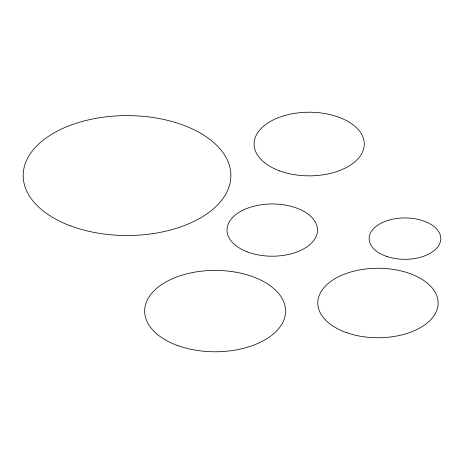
<?xml version="1.0" encoding="UTF-8"?>
<svg xmlns="http://www.w3.org/2000/svg" width="464" height="464" viewBox="0 0 464 464"><rect width="100%" height="100%" fill="white"/><g stroke="black" fill="none" stroke-linecap="round" stroke-linejoin="round"><path stroke-width="0.7" d="M346.915 332.769A60.169 34.742 0 0 0 438.115 303.647A60.169 34.742 0 0 0 348.835 272.606A60.169 34.742 0 0 0 346.915 332.769M247.097 251.79A45.24 26.117 0 0 0 317.411 231.814A45.24 26.117 0 0 0 252.294 206.648A45.24 26.117 0 0 0 247.097 251.79M279.45 170.81A55.088 31.807 0 0 0 364.217 145.516A55.088 31.807 0 0 0 283.893 115.78A55.088 31.807 0 0 0 279.45 170.81M70.284 225.771A103.843 59.955 0 0 0 230.718 178.826A103.843 59.955 0 0 0 80.081 122.084A103.843 59.955 0 0 0 70.284 225.771M386.988 256.517A35.838 20.689 0 0 0 440.8 238.653A35.838 20.689 0 0 0 387.098 220.684A35.838 20.689 0 0 0 386.988 256.517M177.236 345.396A70.464 40.681 0 0 0 285.517 312.875A70.464 40.681 0 0 0 182.59 275.001A70.464 40.681 0 0 0 177.236 345.396"/></g></svg>
